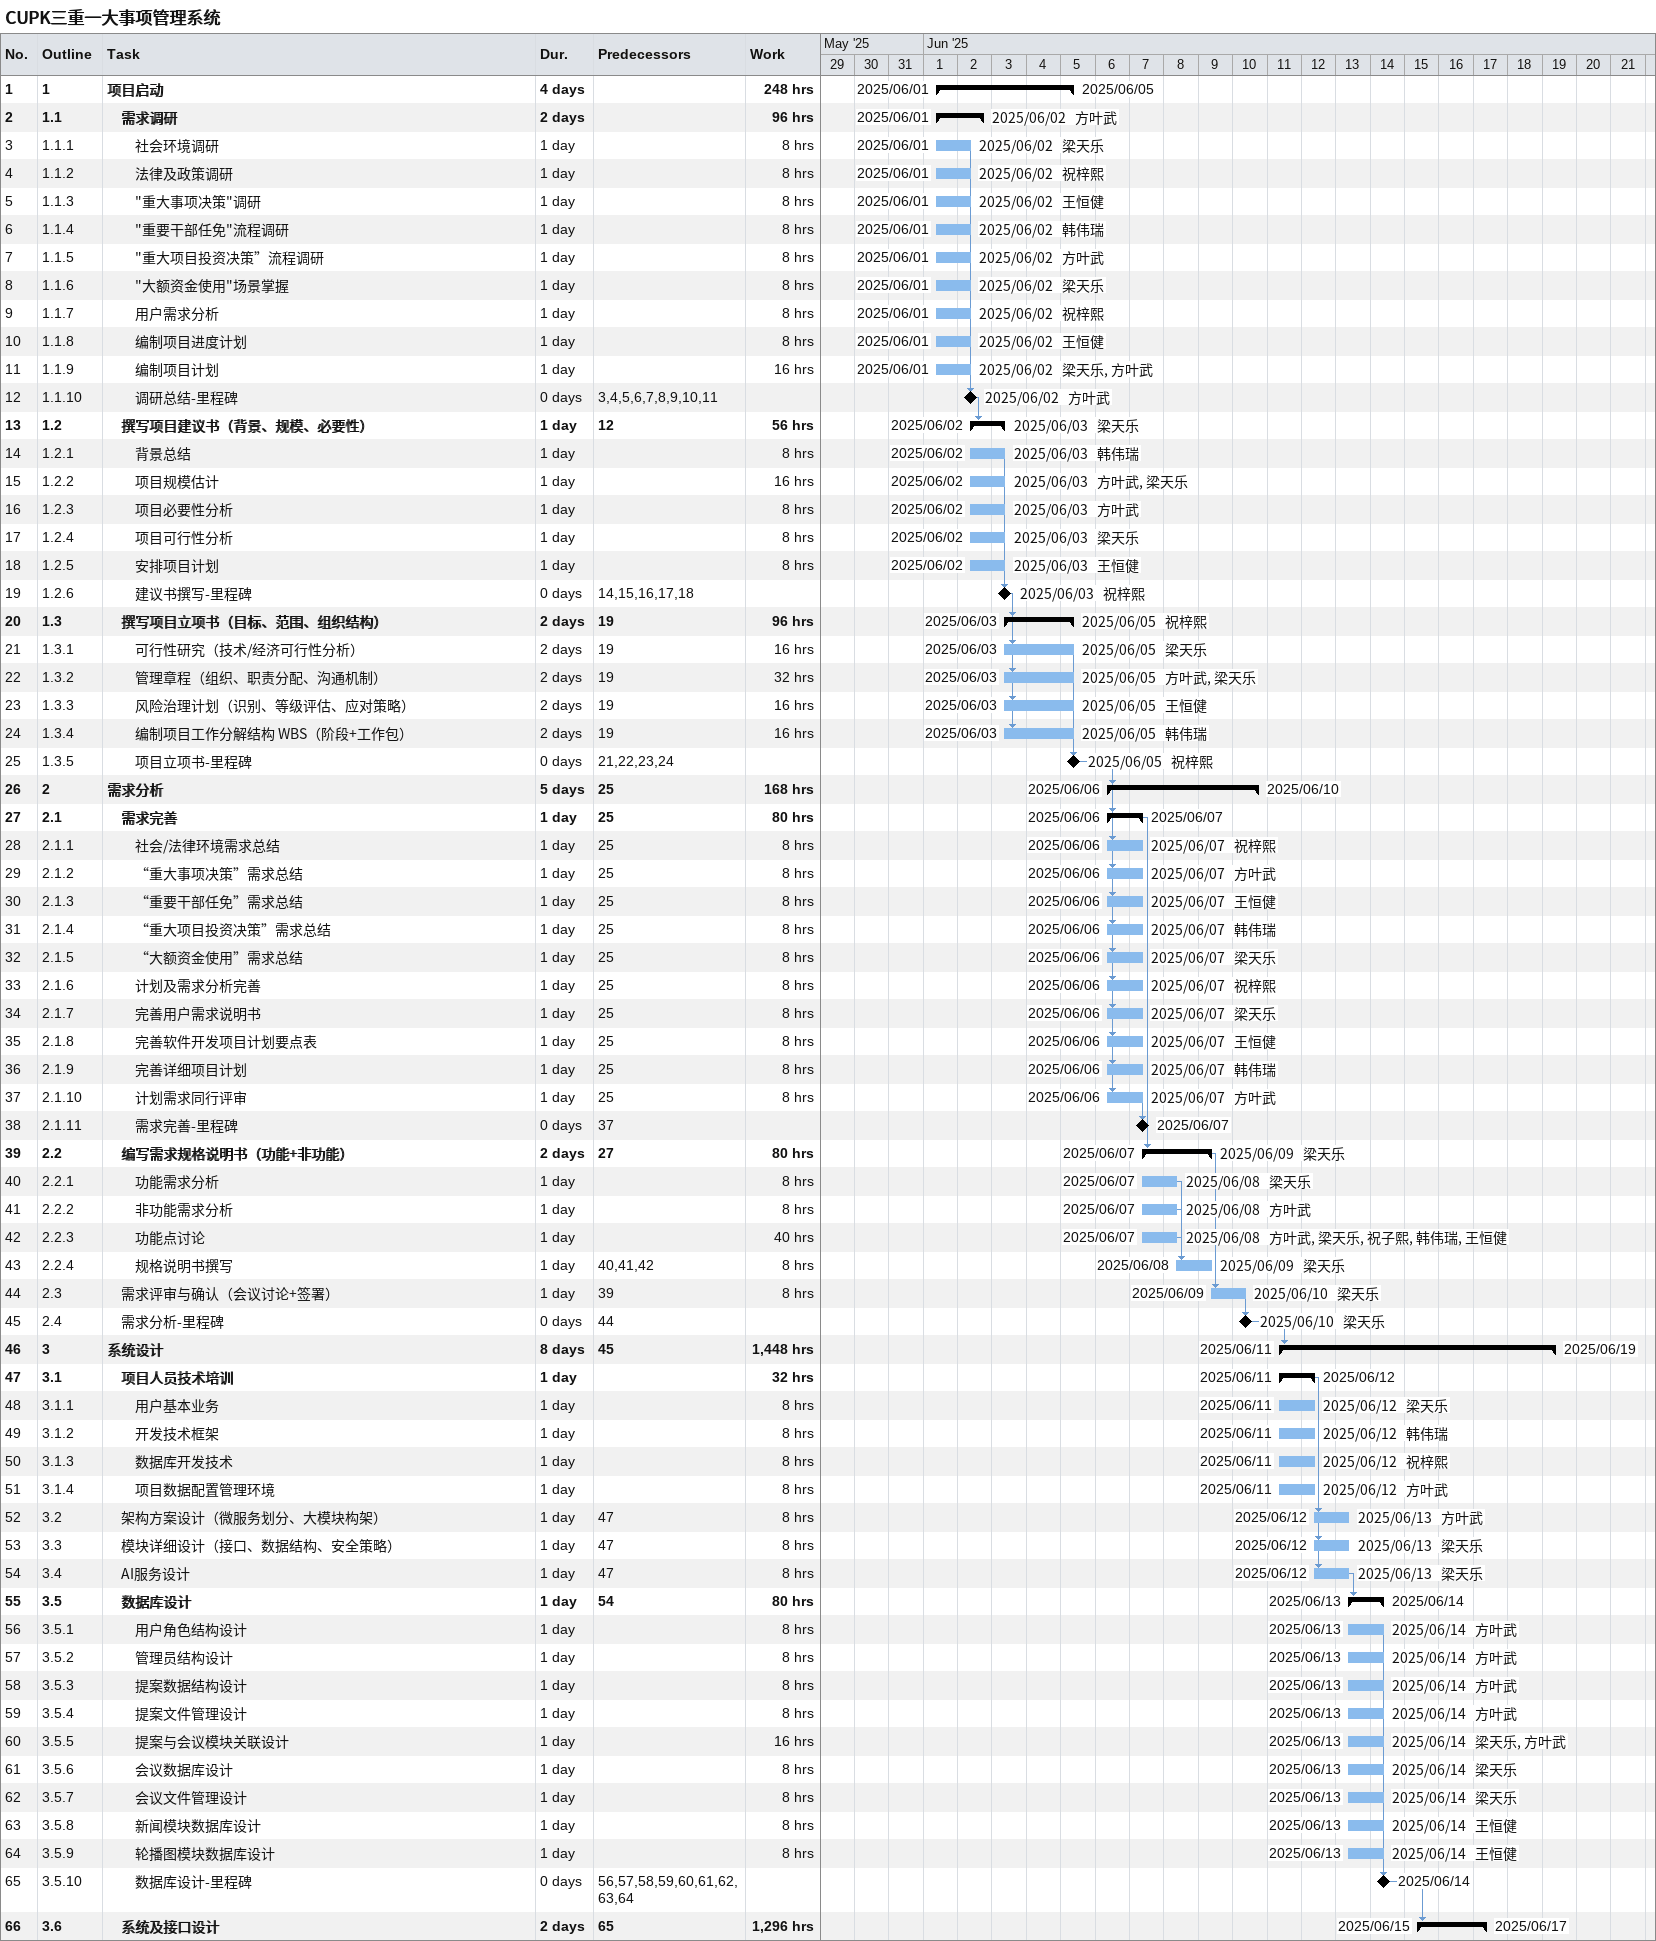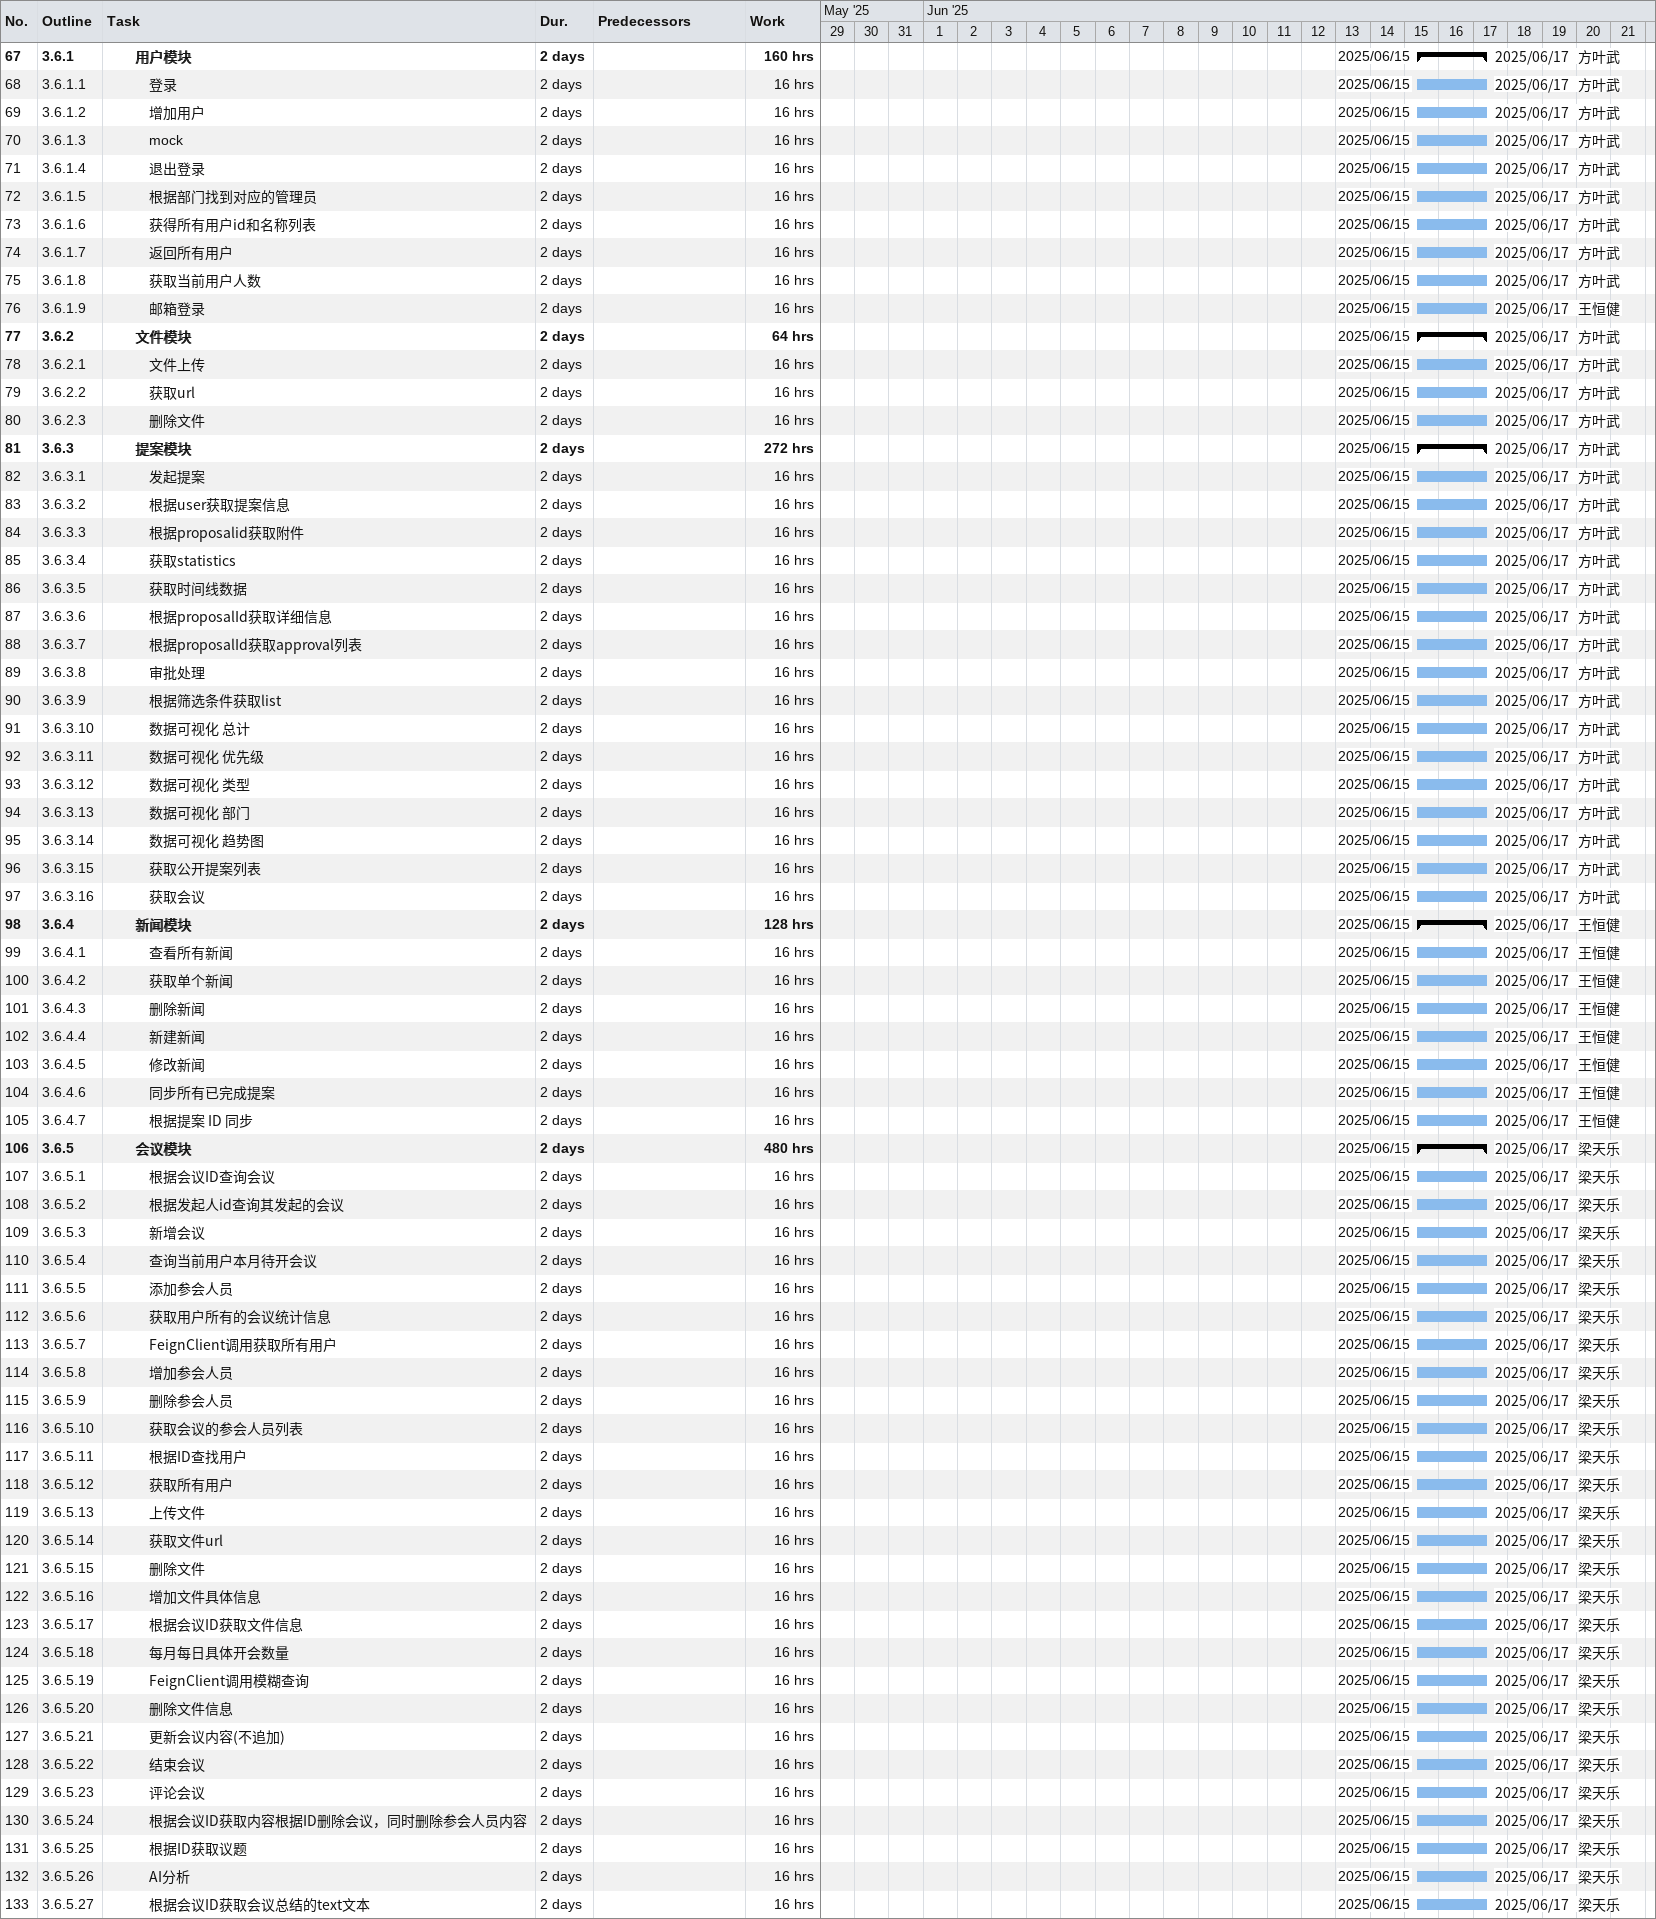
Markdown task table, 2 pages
CUPK三重一大事项管理系统

| ID | WBS | Task | Duration | Start | Finish | Predecessors | Resources | Work (h) |
|---|---|---|---|---|---|---|---|---|
| 1 | 1 | **项目启动** | 4d | 2025-06-01 | 2025-06-05 |  |  | 248 |
| 2 | 1.1 | **需求调研** | 2d | 2025-06-01 | 2025-06-02 |  | 方叶武 | 96 |
| 3 | 1.1.1 | 社会环境调研 | 1d | 2025-06-01 | 2025-06-02 |  | 梁天乐 | 8 |
| 4 | 1.1.2 | 法律及政策调研 | 1d | 2025-06-01 | 2025-06-02 |  | 祝梓熙 | 8 |
| 5 | 1.1.3 | "重大事项决策"调研 | 1d | 2025-06-01 | 2025-06-02 |  | 王恒健 | 8 |
| 6 | 1.1.4 | "重要干部任免"流程调研 | 1d | 2025-06-01 | 2025-06-02 |  | 韩伟瑞 | 8 |
| 7 | 1.1.5 | "重大项目投资决策”流程调研 | 1d | 2025-06-01 | 2025-06-02 |  | 方叶武 | 8 |
| 8 | 1.1.6 | "大额资金使用"场景掌握 | 1d | 2025-06-01 | 2025-06-02 |  | 梁天乐 | 8 |
| 9 | 1.1.7 | 用户需求分析 | 1d | 2025-06-01 | 2025-06-02 |  | 祝梓熙 | 8 |
| 10 | 1.1.8 | 编制项目进度计划 | 1d | 2025-06-01 | 2025-06-02 |  | 王恒健 | 8 |
| 11 | 1.1.9 | 编制项目计划 | 1d | 2025-06-01 | 2025-06-02 |  | 梁天乐, 方叶武 | 16 |
| 12 | 1.1.10 | 调研总结-里程碑 | 0d | 2025-06-02 | 2025-06-02 | 3, 4, 5, 6, 7, 8, 9, 10, 11 | 方叶武 |  |
| 13 | 1.2 | **撰写项目建议书（背景、规模、必要性）** | 1d | 2025-06-02 | 2025-06-03 | 12 | 梁天乐 | 56 |
| 14 | 1.2.1 | 背景总结 | 1d | 2025-06-02 | 2025-06-03 |  | 韩伟瑞 | 8 |
| 15 | 1.2.2 | 项目规模估计 | 1d | 2025-06-02 | 2025-06-03 |  | 方叶武, 梁天乐 | 16 |
| 16 | 1.2.3 | 项目必要性分析 | 1d | 2025-06-02 | 2025-06-03 |  | 方叶武 | 8 |
| 17 | 1.2.4 | 项目可行性分析 | 1d | 2025-06-02 | 2025-06-03 |  | 梁天乐 | 8 |
| 18 | 1.2.5 | 安排项目计划 | 1d | 2025-06-02 | 2025-06-03 |  | 王恒健 | 8 |
| 19 | 1.2.6 | 建议书撰写-里程碑 | 0d | 2025-06-03 | 2025-06-03 | 14, 15, 16, 17, 18 | 祝梓熙 |  |
| 20 | 1.3 | **撰写项目立项书（目标、范围、组织结构）** | 2d | 2025-06-03 | 2025-06-05 | 19 | 祝梓熙 | 96 |
| 21 | 1.3.1 | 可行性研究（技术/经济可行性分析） | 2d | 2025-06-03 | 2025-06-05 | 19 | 梁天乐 | 16 |
| 22 | 1.3.2 | 管理章程（组织、职责分配、沟通机制） | 2d | 2025-06-03 | 2025-06-05 | 19 | 方叶武, 梁天乐 | 32 |
| 23 | 1.3.3 | 风险治理计划（识别、等级评估、应对策略） | 2d | 2025-06-03 | 2025-06-05 | 19 | 王恒健 | 16 |
| 24 | 1.3.4 | 编制项目工作分解结构 WBS（阶段+工作包） | 2d | 2025-06-03 | 2025-06-05 | 19 | 韩伟瑞 | 16 |
| 25 | 1.3.5 | 项目立项书-里程碑 | 0d | 2025-06-05 | 2025-06-05 | 21, 22, 23, 24 | 祝梓熙 |  |
| 26 | 2 | **需求分析** | 5d | 2025-06-06 | 2025-06-10 | 25 |  | 168 |
| 27 | 2.1 | **需求完善** | 1d | 2025-06-06 | 2025-06-07 | 25 |  | 80 |
| 28 | 2.1.1 | 社会/法律环境需求总结 | 1d | 2025-06-06 | 2025-06-07 | 25 | 祝梓熙 | 8 |
| 29 | 2.1.2 | “重大事项决策”需求总结 | 1d | 2025-06-06 | 2025-06-07 | 25 | 方叶武 | 8 |
| 30 | 2.1.3 | “重要干部任免”需求总结 | 1d | 2025-06-06 | 2025-06-07 | 25 | 王恒健 | 8 |
| 31 | 2.1.4 | “重大项目投资决策”需求总结 | 1d | 2025-06-06 | 2025-06-07 | 25 | 韩伟瑞 | 8 |
| 32 | 2.1.5 | “大额资金使用”需求总结 | 1d | 2025-06-06 | 2025-06-07 | 25 | 梁天乐 | 8 |
| 33 | 2.1.6 | 计划及需求分析完善 | 1d | 2025-06-06 | 2025-06-07 | 25 | 祝梓熙 | 8 |
| 34 | 2.1.7 | 完善用户需求说明书 | 1d | 2025-06-06 | 2025-06-07 | 25 | 梁天乐 | 8 |
| 35 | 2.1.8 | 完善软件开发项目计划要点表 | 1d | 2025-06-06 | 2025-06-07 | 25 | 王恒健 | 8 |
| 36 | 2.1.9 | 完善详细项目计划 | 1d | 2025-06-06 | 2025-06-07 | 25 | 韩伟瑞 | 8 |
| 37 | 2.1.10 | 计划需求同行评审 | 1d | 2025-06-06 | 2025-06-07 | 25 | 方叶武 | 8 |
| 38 | 2.1.11 | 需求完善-里程碑 | 0d | 2025-06-07 | 2025-06-07 | 37 |  |  |
| 39 | 2.2 | **编写需求规格说明书（功能+非功能）** | 2d | 2025-06-07 | 2025-06-09 | 27 | 梁天乐 | 80 |
| 40 | 2.2.1 | 功能需求分析 | 1d | 2025-06-07 | 2025-06-08 |  | 梁天乐 | 8 |
| 41 | 2.2.2 | 非功能需求分析 | 1d | 2025-06-07 | 2025-06-08 |  | 方叶武 | 8 |
| 42 | 2.2.3 | 功能点讨论 | 1d | 2025-06-07 | 2025-06-08 |  | 方叶武, 梁天乐, 祝子熙, 韩伟瑞, 王恒健 | 40 |
| 43 | 2.2.4 | 规格说明书撰写 | 1d | 2025-06-08 | 2025-06-09 | 40, 41, 42 | 梁天乐 | 8 |
| 44 | 2.3 | 需求评审与确认（会议讨论+签署） | 1d | 2025-06-09 | 2025-06-10 | 39 | 梁天乐 | 8 |
| 45 | 2.4 | 需求分析-里程碑 | 0d | 2025-06-10 | 2025-06-10 | 44 | 梁天乐 |  |
| 46 | 3 | **系统设计** | 8d | 2025-06-11 | 2025-06-19 | 45 |  | 1448 |
| 47 | 3.1 | **项目人员技术培训** | 1d | 2025-06-11 | 2025-06-12 |  |  | 32 |
| 48 | 3.1.1 | 用户基本业务 | 1d | 2025-06-11 | 2025-06-12 |  | 梁天乐 | 8 |
| 49 | 3.1.2 | 开发技术框架 | 1d | 2025-06-11 | 2025-06-12 |  | 韩伟瑞 | 8 |
| 50 | 3.1.3 | 数据库开发技术 | 1d | 2025-06-11 | 2025-06-12 |  | 祝梓熙 | 8 |
| 51 | 3.1.4 | 项目数据配置管理环境 | 1d | 2025-06-11 | 2025-06-12 |  | 方叶武 | 8 |
| 52 | 3.2 | 架构方案设计（微服务划分、大模块构架） | 1d | 2025-06-12 | 2025-06-13 | 47 | 方叶武 | 8 |
| 53 | 3.3 | 模块详细设计（接口、数据结构、安全策略） | 1d | 2025-06-12 | 2025-06-13 | 47 | 梁天乐 | 8 |
| 54 | 3.4 | AI服务设计 | 1d | 2025-06-12 | 2025-06-13 | 47 | 梁天乐 | 8 |
| 55 | 3.5 | **数据库设计** | 1d | 2025-06-13 | 2025-06-14 | 54 |  | 80 |
| 56 | 3.5.1 | 用户角色结构设计 | 1d | 2025-06-13 | 2025-06-14 |  | 方叶武 | 8 |
| 57 | 3.5.2 | 管理员结构设计 | 1d | 2025-06-13 | 2025-06-14 |  | 方叶武 | 8 |
| 58 | 3.5.3 | 提案数据结构设计 | 1d | 2025-06-13 | 2025-06-14 |  | 方叶武 | 8 |
| 59 | 3.5.4 | 提案文件管理设计 | 1d | 2025-06-13 | 2025-06-14 |  | 方叶武 | 8 |
| 60 | 3.5.5 | 提案与会议模块关联设计 | 1d | 2025-06-13 | 2025-06-14 |  | 梁天乐, 方叶武 | 16 |
| 61 | 3.5.6 | 会议数据库设计 | 1d | 2025-06-13 | 2025-06-14 |  | 梁天乐 | 8 |
| 62 | 3.5.7 | 会议文件管理设计 | 1d | 2025-06-13 | 2025-06-14 |  | 梁天乐 | 8 |
| 63 | 3.5.8 | 新闻模块数据库设计 | 1d | 2025-06-13 | 2025-06-14 |  | 王恒健 | 8 |
| 64 | 3.5.9 | 轮播图模块数据库设计 | 1d | 2025-06-13 | 2025-06-14 |  | 王恒健 | 8 |
| 65 | 3.5.10 | 数据库设计-里程碑 | 0d | 2025-06-14 | 2025-06-14 | 56, 57, 58, 59, 60, 61, 62, 63, 64 |  |  |
| 66 | 3.6 | **系统及接口设计** | 2d | 2025-06-15 | 2025-06-17 | 65 |  | 1296 |
| 67 | 3.6.1 | **用户模块** | 2d | 2025-06-15 | 2025-06-17 |  | 方叶武 | 160 |
| 68 | 3.6.1.1 | 登录 | 2d | 2025-06-15 | 2025-06-17 |  | 方叶武 | 16 |
| 69 | 3.6.1.2 | 增加用户 | 2d | 2025-06-15 | 2025-06-17 |  | 方叶武 | 16 |
| 70 | 3.6.1.3 | mock | 2d | 2025-06-15 | 2025-06-17 |  | 方叶武 | 16 |
| 71 | 3.6.1.4 | 退出登录 | 2d | 2025-06-15 | 2025-06-17 |  | 方叶武 | 16 |
| 72 | 3.6.1.5 | 根据部门找到对应的管理员 | 2d | 2025-06-15 | 2025-06-17 |  | 方叶武 | 16 |
| 73 | 3.6.1.6 | 获得所有用户id和名称列表 | 2d | 2025-06-15 | 2025-06-17 |  | 方叶武 | 16 |
| 74 | 3.6.1.7 | 返回所有用户 | 2d | 2025-06-15 | 2025-06-17 |  | 方叶武 | 16 |
| 75 | 3.6.1.8 | 获取当前用户人数 | 2d | 2025-06-15 | 2025-06-17 |  | 方叶武 | 16 |
| 76 | 3.6.1.9 | 邮箱登录 | 2d | 2025-06-15 | 2025-06-17 |  | 王恒健 | 16 |
| 77 | 3.6.2 | **文件模块** | 2d | 2025-06-15 | 2025-06-17 |  | 方叶武 | 64 |
| 78 | 3.6.2.1 | 文件上传 | 2d | 2025-06-15 | 2025-06-17 |  | 方叶武 | 16 |
| 79 | 3.6.2.2 | 获取url | 2d | 2025-06-15 | 2025-06-17 |  | 方叶武 | 16 |
| 80 | 3.6.2.3 | 删除文件 | 2d | 2025-06-15 | 2025-06-17 |  | 方叶武 | 16 |
| 81 | 3.6.3 | **提案模块** | 2d | 2025-06-15 | 2025-06-17 |  | 方叶武 | 272 |
| 82 | 3.6.3.1 | 发起提案 | 2d | 2025-06-15 | 2025-06-17 |  | 方叶武 | 16 |
| 83 | 3.6.3.2 | 根据user获取提案信息 | 2d | 2025-06-15 | 2025-06-17 |  | 方叶武 | 16 |
| 84 | 3.6.3.3 | 根据proposalid获取附件 | 2d | 2025-06-15 | 2025-06-17 |  | 方叶武 | 16 |
| 85 | 3.6.3.4 | 获取statistics | 2d | 2025-06-15 | 2025-06-17 |  | 方叶武 | 16 |
| 86 | 3.6.3.5 | 获取时间线数据 | 2d | 2025-06-15 | 2025-06-17 |  | 方叶武 | 16 |
| 87 | 3.6.3.6 | 根据proposalId获取详细信息 | 2d | 2025-06-15 | 2025-06-17 |  | 方叶武 | 16 |
| 88 | 3.6.3.7 | 根据proposalId获取approval列表 | 2d | 2025-06-15 | 2025-06-17 |  | 方叶武 | 16 |
| 89 | 3.6.3.8 | 审批处理 | 2d | 2025-06-15 | 2025-06-17 |  | 方叶武 | 16 |
| 90 | 3.6.3.9 | 根据筛选条件获取list | 2d | 2025-06-15 | 2025-06-17 |  | 方叶武 | 16 |
| 91 | 3.6.3.10 | 数据可视化 总计 | 2d | 2025-06-15 | 2025-06-17 |  | 方叶武 | 16 |
| 92 | 3.6.3.11 | 数据可视化 优先级 | 2d | 2025-06-15 | 2025-06-17 |  | 方叶武 | 16 |
| 93 | 3.6.3.12 | 数据可视化 类型 | 2d | 2025-06-15 | 2025-06-17 |  | 方叶武 | 16 |
| 94 | 3.6.3.13 | 数据可视化 部门 | 2d | 2025-06-15 | 2025-06-17 |  | 方叶武 | 16 |
| 95 | 3.6.3.14 | 数据可视化 趋势图 | 2d | 2025-06-15 | 2025-06-17 |  | 方叶武 | 16 |
| 96 | 3.6.3.15 | 获取公开提案列表 | 2d | 2025-06-15 | 2025-06-17 |  | 方叶武 | 16 |
| 97 | 3.6.3.16 | 获取会议 | 2d | 2025-06-15 | 2025-06-17 |  | 方叶武 | 16 |
| 98 | 3.6.4 | **新闻模块** | 2d | 2025-06-15 | 2025-06-17 |  | 王恒健 | 128 |
| 99 | 3.6.4.1 | 查看所有新闻 | 2d | 2025-06-15 | 2025-06-17 |  | 王恒健 | 16 |
| 100 | 3.6.4.2 | 获取单个新闻 | 2d | 2025-06-15 | 2025-06-17 |  | 王恒健 | 16 |
| 101 | 3.6.4.3 | 删除新闻 | 2d | 2025-06-15 | 2025-06-17 |  | 王恒健 | 16 |
| 102 | 3.6.4.4 | 新建新闻 | 2d | 2025-06-15 | 2025-06-17 |  | 王恒健 | 16 |
| 103 | 3.6.4.5 | 修改新闻 | 2d | 2025-06-15 | 2025-06-17 |  | 王恒健 | 16 |
| 104 | 3.6.4.6 | 同步所有已完成提案 | 2d | 2025-06-15 | 2025-06-17 |  | 王恒健 | 16 |
| 105 | 3.6.4.7 | 根据提案 ID 同步 | 2d | 2025-06-15 | 2025-06-17 |  | 王恒健 | 16 |
| 106 | 3.6.5 | **会议模块** | 2d | 2025-06-15 | 2025-06-17 |  | 梁天乐 | 480 |
| 107 | 3.6.5.1 | 根据会议ID查询会议 | 2d | 2025-06-15 | 2025-06-17 |  | 梁天乐 | 16 |
| 108 | 3.6.5.2 | 根据发起人id查询其发起的会议 | 2d | 2025-06-15 | 2025-06-17 |  | 梁天乐 | 16 |
| 109 | 3.6.5.3 | 新增会议 | 2d | 2025-06-15 | 2025-06-17 |  | 梁天乐 | 16 |
| 110 | 3.6.5.4 | 查询当前用户本月待开会议 | 2d | 2025-06-15 | 2025-06-17 |  | 梁天乐 | 16 |
| 111 | 3.6.5.5 | 添加参会人员 | 2d | 2025-06-15 | 2025-06-17 |  | 梁天乐 | 16 |
| 112 | 3.6.5.6 | 获取用户所有的会议统计信息 | 2d | 2025-06-15 | 2025-06-17 |  | 梁天乐 | 16 |
| 113 | 3.6.5.7 | FeignClient调用获取所有用户 | 2d | 2025-06-15 | 2025-06-17 |  | 梁天乐 | 16 |
| 114 | 3.6.5.8 | 增加参会人员 | 2d | 2025-06-15 | 2025-06-17 |  | 梁天乐 | 16 |
| 115 | 3.6.5.9 | 删除参会人员 | 2d | 2025-06-15 | 2025-06-17 |  | 梁天乐 | 16 |
| 116 | 3.6.5.10 | 获取会议的参会人员列表 | 2d | 2025-06-15 | 2025-06-17 |  | 梁天乐 | 16 |
| 117 | 3.6.5.11 | 根据ID查找用户 | 2d | 2025-06-15 | 2025-06-17 |  | 梁天乐 | 16 |
| 118 | 3.6.5.12 | 获取所有用户 | 2d | 2025-06-15 | 2025-06-17 |  | 梁天乐 | 16 |
| 119 | 3.6.5.13 | 上传文件 | 2d | 2025-06-15 | 2025-06-17 |  | 梁天乐 | 16 |
| 120 | 3.6.5.14 | 获取文件url | 2d | 2025-06-15 | 2025-06-17 |  | 梁天乐 | 16 |
| 121 | 3.6.5.15 | 删除文件 | 2d | 2025-06-15 | 2025-06-17 |  | 梁天乐 | 16 |
| 122 | 3.6.5.16 | 增加文件具体信息 | 2d | 2025-06-15 | 2025-06-17 |  | 梁天乐 | 16 |
| 123 | 3.6.5.17 | 根据会议ID获取文件信息 | 2d | 2025-06-15 | 2025-06-17 |  | 梁天乐 | 16 |
| 124 | 3.6.5.18 | 每月每日具体开会数量 | 2d | 2025-06-15 | 2025-06-17 |  | 梁天乐 | 16 |
| 125 | 3.6.5.19 | FeignClient调用模糊查询 | 2d | 2025-06-15 | 2025-06-17 |  | 梁天乐 | 16 |
| 126 | 3.6.5.20 | 删除文件信息 | 2d | 2025-06-15 | 2025-06-17 |  | 梁天乐 | 16 |
| 127 | 3.6.5.21 | 更新会议内容(不追加) | 2d | 2025-06-15 | 2025-06-17 |  | 梁天乐 | 16 |
| 128 | 3.6.5.22 | 结束会议 | 2d | 2025-06-15 | 2025-06-17 |  | 梁天乐 | 16 |
| 129 | 3.6.5.23 | 评论会议 | 2d | 2025-06-15 | 2025-06-17 |  | 梁天乐 | 16 |
| 130 | 3.6.5.24 | 根据会议ID获取内容根据ID删除会议，同时删除参会人员内容 | 2d | 2025-06-15 | 2025-06-17 |  | 梁天乐 | 16 |
| 131 | 3.6.5.25 | 根据ID获取议题 | 2d | 2025-06-15 | 2025-06-17 |  | 梁天乐 | 16 |
| 132 | 3.6.5.26 | AI分析 | 2d | 2025-06-15 | 2025-06-17 |  | 梁天乐 | 16 |
| 133 | 3.6.5.27 | 根据会议ID获取会议总结的text文本 | 2d | 2025-06-15 | 2025-06-17 |  | 梁天乐 | 16 |
